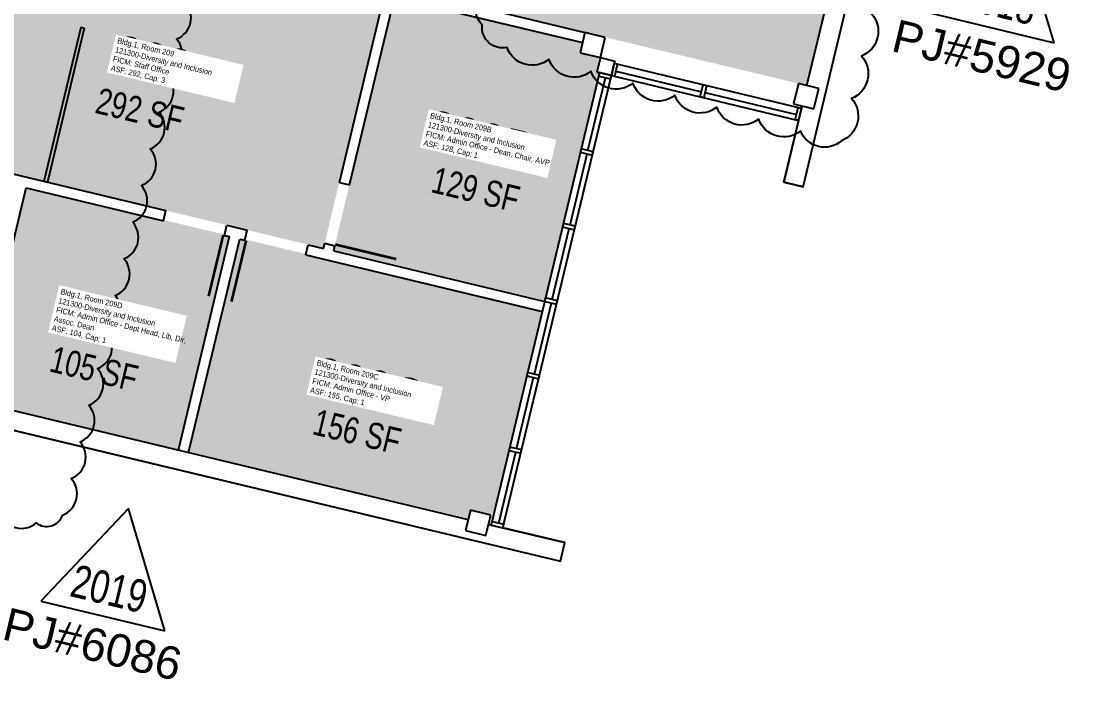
# Model space of a CAD drawing. Header units: inches. Extents: x 69220657 to 69223180, y 27675030 to 27677662.
# Drawn here: x 69221818 to 69222425, y 27675030 to 27675408 of the extents above; entities that cross this region are included whole.
import ezdxf
from ezdxf.enums import TextEntityAlignment as Align

# ---------------------------------------------------------------- set-up
doc = ezdxf.new("R2010")
doc.units = ezdxf.units.IN
doc.header["$LTSCALE"] = 100
doc.header["$MEASUREMENT"] = 0
doc.layers.get('0').update_dxf_attribs({"linetype": 'CONTINUOUS'})
for name, color, linetype in [('A-DOOR', 2, 'CONTINUOUS'), ('A-FLOR', 3, 'CONTINUOUS'), ('A-GLAZ', 1, 'CONTINUOUS'), ('A-IDEN-RNUM', 7, 'CONTINUOUS'), ('A-IDEN-SNUM', 4, 'CONTINUOUS'), ('A-IDEN-VNUM', 4, 'CONTINUOUS'), ('A-ROOF', 2, 'CONTINUOUS'), ('A-WALL', 5, 'CONTINUOUS'), ('AREA-TEXT', 3, 'CONTINUOUS'), ('Rooms-Category-Color', 7, 'CONTINUOUS'), ('Rooms-College-Color', 7, 'CONTINUOUS'), ('Rooms-Department-Color', 7, 'CONTINUOUS'), ('Rooms-Division-Color', 7, 'CONTINUOUS'), ('Rooms-Information', 7, 'CONTINUOUS')]:
    doc.layers.add(name, color=color, linetype=linetype)
doc.layers.add('A-REV', color=1, linetype='CONTINUOUS', true_color=0xff0000)
doc.styles.add('Arial', font='arial.ttf')
doc.styles.add('CP_AREA', font='arial.ttf', dxfattribs={"height": 15})
doc.styles.add('CP_ROOMSNUMBER', font='arial.ttf', dxfattribs={"height": 1})
doc.styles.add('CP_ROOMVNUMBER', font='arial.ttf', dxfattribs={"width": 0.85, "height": 0.075})

# ---------------------------------------------------------------- blocks, each defined once
blk = doc.blocks.new('ProjectRev')
at = {"transparency": 16777216}
for p, q in [((0, 0.122), (-0.1221, -0.0895)), ((0.1221, -0.0895), (0, 0.122)), ((-0.1221, -0.0895), (0.1221, -0.0895))]:
    blk.add_line(p, q, dxfattribs=at)
at = {"transparency": 16777216, "insert": (-0.1798, -0.1151), "char_height": 0.0625, "attachment_point": 1, "style": 'Arial'}
blk.add_mtext_dynamic_manual_height_columns('PJ#', width=0.24749, gutter_width=0.3125, heights=[0], dxfattribs=at)
at = {"transparency": 16777216, "style": 'Arial', "width": 0.75}
blk.add_attdef('YEAR', text='', height=0.0625, dxfattribs=at).set_placement((0, -0.0359), align=Align.MIDDLE_CENTER)
at = {"transparency": 16777216, "style": 'Arial'}
blk.add_attdef('PROJECT', text='', height=0.0625, dxfattribs=at).set_placement((-0.0276, -0.1151), align=Align.TOP_LEFT)

msp = doc.modelspace()

# ---------------------------------------------------------------- hatches: boundary and pattern name
at = {"layer": 'Rooms-Category-Color', "true_color": 0xfa9ba3}
for points in [[(69221895.39, 27675568.41), (69221965.41, 27675551.63), (69221939.55, 27675443.69), (69221912.32, 27675450.21), (69221910.92, 27675444.37), (69221943.95, 27675436.46), (69221945.35, 27675442.3), (69222026, 27675423.04), (69221991.23, 27675277.64), (69221768.11, 27675331.12), (69221803.39, 27675478.39), (69221865.99, 27675463.36), (69221864.13, 27675455.58), (69221875.8, 27675452.79), (69221878.71, 27675464.43), (69221870.93, 27675466.29)], [(69222130.56, 27675561.43), (69222304.16, 27675519.91), (69222268.58, 27675371.11), (69222094.97, 27675412.62)], [(69222031.95, 27675422.09), (69222139.9, 27675396.28), (69222138.51, 27675390.44), (69222150.18, 27675387.65), (69222148.2, 27675379.38), (69222149.66, 27675379.04), (69222118.26, 27675247.74), (69221997.18, 27675276.69)], [(69221820.72, 27675312.72), (69221937.43, 27675284.81), (69221908.12, 27675162.27), (69221811.84, 27675185.29), (69221813.12, 27675190.64), (69221801.44, 27675193.43), (69221800.17, 27675188.08), (69221791.41, 27675190.18)], [(69221943.26, 27675283.42), (69222116.87, 27675241.9), (69222088.84, 27675124.71), (69222075.71, 27675127.85), (69222074.43, 27675122.5), (69221913.96, 27675160.87)]]:
    msp.add_hatch(color=241, dxfattribs=at).paths.add_polyline_path(points)
at = {"layer": 'Rooms-College-Color', "true_color": 0x80bc67}
for points in [[(69221895.39, 27675568.41), (69221965.41, 27675551.63), (69221939.55, 27675443.69), (69221912.32, 27675450.21), (69221910.92, 27675444.37), (69221943.95, 27675436.46), (69221945.35, 27675442.3), (69222026, 27675423.04), (69221991.23, 27675277.64), (69221768.11, 27675331.12), (69221803.39, 27675478.39), (69221865.99, 27675463.36), (69221864.13, 27675455.58), (69221875.8, 27675452.79), (69221878.71, 27675464.43), (69221870.93, 27675466.29)], [(69222130.56, 27675561.43), (69222304.16, 27675519.91), (69222268.58, 27675371.11), (69222094.97, 27675412.62)], [(69222031.95, 27675422.09), (69222139.9, 27675396.28), (69222138.51, 27675390.44), (69222150.18, 27675387.65), (69222148.2, 27675379.38), (69222149.66, 27675379.04), (69222118.26, 27675247.74), (69221997.18, 27675276.69)], [(69221820.72, 27675312.72), (69221937.43, 27675284.81), (69221908.12, 27675162.27), (69221811.84, 27675185.29), (69221813.12, 27675190.64), (69221801.44, 27675193.43), (69221800.17, 27675188.08), (69221791.41, 27675190.18)], [(69221943.26, 27675283.42), (69222116.87, 27675241.9), (69222088.84, 27675124.71), (69222075.71, 27675127.85), (69222074.43, 27675122.5), (69221913.96, 27675160.87)]]:
    msp.add_hatch(color=83, dxfattribs=at).paths.add_polyline_path(points)
at = {"layer": 'Rooms-Department-Color', "true_color": 0x00bfff}
for points in [[(69221895.39, 27675568.41), (69221965.41, 27675551.63), (69221939.55, 27675443.69), (69221912.32, 27675450.21), (69221910.92, 27675444.37), (69221943.95, 27675436.46), (69221945.35, 27675442.3), (69222026, 27675423.04), (69221991.23, 27675277.64), (69221768.11, 27675331.12), (69221803.39, 27675478.39), (69221865.99, 27675463.36), (69221864.13, 27675455.58), (69221875.8, 27675452.79), (69221878.71, 27675464.43), (69221870.93, 27675466.29)], [(69222031.95, 27675422.09), (69222139.9, 27675396.28), (69222138.51, 27675390.44), (69222150.18, 27675387.65), (69222148.2, 27675379.38), (69222149.66, 27675379.04), (69222118.26, 27675247.74), (69221997.18, 27675276.69)], [(69221820.72, 27675312.72), (69221937.43, 27675284.81), (69221908.12, 27675162.27), (69221811.84, 27675185.29), (69221813.12, 27675190.64), (69221801.44, 27675193.43), (69221800.17, 27675188.08), (69221791.41, 27675190.18)], [(69221943.26, 27675283.42), (69222116.87, 27675241.9), (69222088.84, 27675124.71), (69222075.71, 27675127.85), (69222074.43, 27675122.5), (69221913.96, 27675160.87)]]:
    msp.add_hatch(color=140, dxfattribs=at).paths.add_polyline_path(points)
at = {"layer": 'Rooms-Department-Color', "true_color": 0x604aed}
msp.add_hatch(color=173, dxfattribs=at).paths.add_polyline_path([(69222130.56, 27675561.43), (69222304.16, 27675519.91), (69222268.58, 27675371.11), (69222094.97, 27675412.62)])
at = {"layer": 'Rooms-Division-Color', "true_color": 0x00bfff}
for points in [[(69221895.39, 27675568.41), (69221965.41, 27675551.63), (69221939.55, 27675443.69), (69221912.32, 27675450.21), (69221910.92, 27675444.37), (69221943.95, 27675436.46), (69221945.35, 27675442.3), (69222026, 27675423.04), (69221991.23, 27675277.64), (69221768.11, 27675331.12), (69221803.39, 27675478.39), (69221865.99, 27675463.36), (69221864.13, 27675455.58), (69221875.8, 27675452.79), (69221878.71, 27675464.43), (69221870.93, 27675466.29)], [(69222031.95, 27675422.09), (69222139.9, 27675396.28), (69222138.51, 27675390.44), (69222150.18, 27675387.65), (69222148.2, 27675379.38), (69222149.66, 27675379.04), (69222118.26, 27675247.74), (69221997.18, 27675276.69)], [(69221820.72, 27675312.72), (69221937.43, 27675284.81), (69221908.12, 27675162.27), (69221811.84, 27675185.29), (69221813.12, 27675190.64), (69221801.44, 27675193.43), (69221800.17, 27675188.08), (69221791.41, 27675190.18)], [(69221943.26, 27675283.42), (69222116.87, 27675241.9), (69222088.84, 27675124.71), (69222075.71, 27675127.85), (69222074.43, 27675122.5), (69221913.96, 27675160.87)]]:
    msp.add_hatch(color=140, dxfattribs=at).paths.add_polyline_path(points)
at = {"layer": 'Rooms-Division-Color', "true_color": 0x604aed}
msp.add_hatch(color=173, dxfattribs=at).paths.add_polyline_path([(69222130.56, 27675561.43), (69222304.16, 27675519.91), (69222268.58, 27675371.11), (69222094.97, 27675412.62)])

# ---------------------------------------------------------------- linework, layer by layer
at = {"layer": 'A-DOOR'}
for points in [[(69221997.98, 27675279.81, 1.5, 1.5, 0), (69222032.99, 27675271.43, 0, 0, 0), (69222033.16, 27675272.16, 0, 0, 0.414214), (69222004.73, 27675314.44, 0, 0, 0.414214)], [(69221933.71, 27675285.18, 1.5, 1.5, 0), (69221925.33, 27675250.17, 0, 0, 0), (69221924.6, 27675250.35, 0, 0, -0.414214), (69221899.78, 27675294.86, 0, 0, -0.414214)], [(69221946.84, 27675282.04, 1.5, 1.5, 0), (69221938.45, 27675247.03, 0, 0, 0), (69221939.18, 27675246.85, 0, 0, 0.414214), (69221981.47, 27675275.29, 0, 0, 0.414214)]]:
    msp.add_lwpolyline(points, format="xyseb", dxfattribs=at)
at = {"layer": 'A-FLOR'}
for points in [[(69221851.99, 27675404.4), (69221830.81, 27675316.01)], [(69221853.93, 27675403.94), (69221832.76, 27675315.54)], [(69221853.93, 27675403.94), (69221851.99, 27675404.4)]]:
    msp.add_lwpolyline(points, dxfattribs=at)
at = {"layer": 'A-GLAZ'}
for p, q in [((69222265.53, 27675357.88), (69222158.07, 27675383.62)), ((69222159.08, 27675379.27), (69222208.19, 27675367.5)), ((69222149.63, 27675378.45), (69222087.43, 27675118.79)), ((69222094.23, 27675117.16), (69222156.44, 27675376.82)), ((69222143.04, 27675333.75), (69222153.06, 27675375.57)), ((69222156.44, 27675376.82), (69222263.9, 27675351.07)), ((69222210.14, 27675367.04), (69222262.65, 27675354.46)), ((69222132.79, 27675290.96), (69222142.57, 27675331.81)), ((69222122.54, 27675248.17), (69222132.32, 27675289.02)), ((69222112.28, 27675205.39), (69222122.07, 27675246.23)), ((69222102.03, 27675162.6), (69222111.82, 27675203.44)), ((69222091.78, 27675119.81), (69222101.57, 27675160.65))]:
    msp.add_line(p, q, dxfattribs=at)
at = {"layer": 'A-REV'}
for points in [[(69222305.78, 27675412.37, -0.520567), (69222300.01, 27675388.01, -0.520567), (69222294.24, 27675363.65, -0.520567), (69222288.47, 27675339.29, -0.520567), (69222265.1, 27675344.95, -0.520567), (69222241.02, 27675351.81, -0.520567), (69222216.95, 27675358.68, -0.520567), (69222192.87, 27675365.54, -0.520567), (69222168.8, 27675372.4, -0.520567), (69222144.72, 27675379.26, -0.520567), (69222120.64, 27675386.12, -0.520567), (69222096.57, 27675392.98, -0.520567), (69222082.33, 27675405.72, -0.520567), (69222087.69, 27675430.18, -0.520567)], [(69221805.5, 27675125.4, 0.520567), (69221826.43, 27675120.02, 0.520567), (69221841.45, 27675124.47, 0.520567), (69221846.48, 27675145.49, 0.520567), (69221851.52, 27675166.52, 0.520567), (69221856.56, 27675187.54, 0.520567), (69221861.59, 27675208.56, 0.520567), (69221866.63, 27675229.59, 0.520567), (69221871.67, 27675250.61, 0.520567), (69221876.7, 27675271.63, 0.520567), (69221881.74, 27675292.65, 0.520567), (69221886.78, 27675313.68, 0.520567), (69221891.81, 27675334.7, 0.520567), (69221896.85, 27675355.72, 0.520567), (69221901.89, 27675376.75, 0.520567), (69221906.92, 27675397.77, 0.520567), (69221911.96, 27675418.79, 0.520567)]]:
    msp.add_lwpolyline(points, format="xyb", dxfattribs=at)
at = {"layer": 'A-ROOF'}
msp.add_lwpolyline([(69221111.16, 27677190.23), (69220694.83, 27675452.4), (69220659.33, 27675460.91), (69220656.77, 27675450.22), (69221030.21, 27675360.76), (69221032.77, 27675371.46), (69220997.27, 27675379.96), (69221059.53, 27675639.6), (69221579.76, 27675514.97), (69221517.55, 27675255.32), (69221482.06, 27675263.82), (69221479.49, 27675253.12), (69222127.17, 27675097.96), (69222129.73, 27675108.66), (69222094.23, 27675117.16), (69222156.44, 27675376.82), (69222263.9, 27675351.07), (69222255.39, 27675315.58), (69222266.58, 27675312.9), (69222421.74, 27675960.57), (69222410.56, 27675963.25), (69222402.05, 27675927.75), (69222294.59, 27675953.5), (69222420.98, 27676481.07)], dxfattribs=at)
at = {"layer": 'A-WALL'}
for p, q in [((69222266.58, 27675312.9), (69222421.74, 27675960.57)), ((69222268.67, 27675371.01), (69222331.58, 27675633.58)), ((69222000.36, 27675315.49), (69222026.1, 27675422.95)), ((69222006.19, 27675314.09), (69222031.94, 27675421.55)), ((69222031.94, 27675421.55), (69222139.88, 27675395.69)), ((69222095.09, 27675412.59), (69222141.28, 27675401.53)), ((69222141.28, 27675401.53), (69222138.48, 27675389.86)), ((69222152.95, 27675398.73), (69222141.28, 27675401.53)), ((69222150.15, 27675387.06), (69222152.95, 27675398.73)), ((69222138.48, 27675389.86), (69222150.15, 27675387.06)), ((69222150.15, 27675387.06), (69222148.17, 27675378.8)), ((69222150.15, 27675387.06), (69222158.42, 27675385.08)), ((69222156.44, 27675376.82), (69222158.07, 27675383.62)), ((69222158.07, 27675383.62), (69222156.44, 27675376.82)), ((69222158.42, 27675385.08), (69222158.07, 27675383.62)), ((69222160.01, 27675383.16), (69222158.07, 27675383.62)), ((69222158.38, 27675376.35), (69222160.01, 27675383.16)), ((69222148.17, 27675378.8), (69222149.63, 27675378.45)), ((69222149.63, 27675378.45), (69222149.17, 27675376.5)), ((69222149.17, 27675376.5), (69222155.97, 27675374.87)), ((69222149.63, 27675378.45), (69222156.44, 27675376.82)), ((69222156.44, 27675376.82), (69222149.63, 27675378.45)), ((69222155.97, 27675374.87), (69222156.44, 27675376.82)), ((69222156.44, 27675376.82), (69222158.38, 27675376.35)), ((69222207.49, 27675364.58), (69222209.13, 27675371.39)), ((69222211.07, 27675370.93), (69222209.13, 27675371.39)), ((69222211.07, 27675370.93), (69222209.44, 27675364.12)), ((69222263.81, 27675372.17), (69222261.02, 27675360.5)), ((69222275.48, 27675369.38), (69222263.81, 27675372.17)), ((69222272.69, 27675357.71), (69222275.48, 27675369.38)), ((69222209.44, 27675364.12), (69222207.49, 27675364.58)), ((69222255.39, 27675315.58), (69222265.88, 27675359.34)), ((69222261.02, 27675360.5), (69222272.69, 27675357.71)), ((69222261.95, 27675351.54), (69222263.58, 27675358.35)), ((69222265.53, 27675357.88), (69222263.58, 27675358.35)), ((69222265.53, 27675357.88), (69222263.9, 27675351.07)), ((69222263.9, 27675351.07), (69222261.95, 27675351.54)), ((69221737.94, 27675338.25), (69221900.83, 27675299.23)), ((69222139.15, 27675334.68), (69222138.68, 27675332.74)), ((69222138.68, 27675332.74), (69222145.49, 27675331.11)), ((69222145.96, 27675333.05), (69222139.15, 27675334.68)), ((69222145.49, 27675331.11), (69222145.96, 27675333.05)), ((69222000.36, 27675315.49), (69222006.19, 27675314.09)), ((69222266.58, 27675312.9), (69222255.39, 27675315.58)), ((69221791.31, 27675189.73), (69221820.66, 27675312.27)), ((69221820.66, 27675312.27), (69221899.43, 27675293.4)), ((69221899.43, 27675293.4), (69221900.83, 27675299.23)), ((69221934.44, 27675285.01), (69221935.84, 27675290.84)), ((69221935.84, 27675290.84), (69221947.51, 27675288.05)), ((69222128.9, 27675291.9), (69222128.43, 27675289.95)), ((69222128.43, 27675289.95), (69222135.24, 27675288.32)), ((69222135.7, 27675290.26), (69222128.9, 27675291.9)), ((69222135.24, 27675288.32), (69222135.7, 27675290.26)), ((69221908, 27675161.78), (69221937.36, 27675284.31)), ((69221913.84, 27675160.38), (69221943.19, 27675282.91)), ((69221934.44, 27675285.01), (69221937.36, 27675284.31)), ((69221943.19, 27675282.91), (69221946.11, 27675282.21)), ((69221946.11, 27675282.21), (69221947.51, 27675288.05)), ((69221981.12, 27675273.83), (69221982.52, 27675279.66)), ((69221982.52, 27675279.66), (69221991.27, 27675277.56)), ((69221991.27, 27675277.56), (69221991.97, 27675280.48)), ((69221991.97, 27675280.48), (69221997.8, 27675279.08)), ((69221997.11, 27675276.17), (69221997.8, 27675279.08)), ((69221997.11, 27675276.17), (69222118.18, 27675247.16)), ((69221981.12, 27675273.83), (69222116.78, 27675241.33)), ((69221479.49, 27675253.12), (69222127.17, 27675097.96)), ((69222118.18, 27675247.16), (69222118.65, 27675249.11)), ((69222118.18, 27675247.16), (69222118.65, 27675249.11)), ((69222118.18, 27675247.16), (69222124.99, 27675245.53)), ((69222125.45, 27675247.48), (69222118.65, 27675249.11)), ((69222124.99, 27675245.53), (69222125.45, 27675247.48)), ((69222108.4, 27675206.32), (69222107.93, 27675204.37)), ((69222107.93, 27675204.37), (69222114.74, 27675202.74)), ((69222115.2, 27675204.69), (69222108.4, 27675206.32)), ((69222114.74, 27675202.74), (69222115.2, 27675204.69)), ((69221811.73, 27675184.84), (69222074.3, 27675121.94)), ((69222098.14, 27675163.53), (69222097.68, 27675161.58)), ((69222097.68, 27675161.58), (69222104.49, 27675159.95)), ((69222104.95, 27675161.9), (69222098.14, 27675163.53)), ((69222104.49, 27675159.95), (69222104.95, 27675161.9)), ((69222075.58, 27675127.29), (69222072.78, 27675115.62)), ((69222087.25, 27675124.49), (69222075.58, 27675127.29)), ((69222084.45, 27675112.82), (69222087.25, 27675124.49)), ((69222085.97, 27675119.14), (69222094.23, 27675117.16)), ((69222085.97, 27675119.14), (69222094.23, 27675117.16)), ((69222085.97, 27675119.14), (69222129.73, 27675108.66)), ((69222087.89, 27675120.74), (69222087.43, 27675118.79)), ((69222094.7, 27675119.11), (69222087.89, 27675120.74)), ((69222094.23, 27675117.16), (69222094.7, 27675119.11)), ((69222072.78, 27675115.62), (69222084.45, 27675112.82)), ((69222127.17, 27675097.96), (69222129.73, 27675108.66))]:
    msp.add_line(p, q, dxfattribs=at)

# ---------------------------------------------------------------- block references
at = {"layer": 'A-REV', "xscale": 300, "yscale": 300, "zscale": 300, "rotation": 346.5276805397287}
for p, values in [((69222381.16, 27675430.28), {'YEAR': '2018', 'PROJECT': '5929'}), ((69221870.85, 27675092.63), {'YEAR': '2019', 'PROJECT': '6086'})]:
    msp.add_blockref('ProjectRev', p, dxfattribs=at).add_auto_attribs(values)

# ---------------------------------------------------------------- texts
at = {"layer": 'A-IDEN-RNUM', "style": 'CP_ROOMSNUMBER', "width": 0.85}
for s, p in [('0209-00', (69221892.26, 27675383.48)), ('0209-B0', (69222080.43, 27675338.39)), ('0209-D0', (69221867.8, 27675232.01)), ('0209-C0', (69222016.1, 27675196.48))]:
    msp.add_text(s, height=1, rotation=346.52768, dxfattribs=at).set_placement(p, align=Align.MIDDLE)
at = {"layer": 'A-IDEN-SNUM', "style": 'CP_ROOMSNUMBER', "width": 0.85}
for s, p in [('0010020900', (69221892.96, 27675384.41)), ('00100209B0', (69222081.13, 27675339.33)), ('00100209D0', (69221868.5, 27675232.94)), ('00100209C0', (69222016.8, 27675197.41))]:
    msp.add_text(s, height=1, rotation=346.52768, dxfattribs=at).set_placement(p, align=Align.MIDDLE)
at = {"layer": 'A-IDEN-VNUM', "style": 'CP_ROOMVNUMBER', "width": 0.85}
for s, p in [('209', (69221892.96, 27675384.41)), ('209B', (69222081.13, 27675339.33)), ('209D', (69221868.5, 27675232.94)), ('209C', (69222016.8, 27675197.41))]:
    msp.add_text(s, height=22.5, rotation=346.52768, dxfattribs=at).set_placement(p, align=Align.MIDDLE)
at = {"layer": 'AREA-TEXT', "style": 'CP_AREA', "width": 0.75}
for s, p in [('292 SF', (69221885.84, 27675356.87)), ('129 SF', (69222078.59, 27675311.39)), ('105 SF', (69221859.53, 27675208.52)), ('156 SF', (69222010.53, 27675172.41))]:
    msp.add_text(s, height=15, rotation=346.52768, dxfattribs=at).set_placement(p, align=Align.MIDDLE_CENTER)

# ---------------------------------------------------------------- next in the draw order: texts
at = {"layer": 'Rooms-Information', "width": 72, "attachment_point": 7, "rotation": 346.52768, "style": 'CP_ROOMVNUMBER', "bg_fill": 3, "box_fill_scale": 1.5, "bg_fill_color": 256, "bg_fill_true_color": 13158600, "bg_fill_transparency": 0}
for s, insert, char_height in [('Bldg.1, Room 209^M^J121300-Diversity and Inclusion^M^JFICM: Staff Office^M^JASF: 292, Cap: 3', (69221868.7, 27675378.8), 3.2143), ('Bldg.1, Room 209B^M^J121300-Diversity and Inclusion^M^JFICM: Admin Office - Dean, Chair, AVP^M^JASF: 128, Cap: 1', (69222048.21, 27675335.8), 3.21429), ('Bldg.1, Room 209D^M^J121300-Diversity and Inclusion^M^JFICM: Admin Office - Dept Head, Lib, Dir, Assoc. Dean^M^JASF: 104, Cap: 1', (69221834.85, 27675229.58), 3.21429), ('Bldg.1, Room 209C^M^J121300-Diversity and Inclusion^M^JFICM: Admin Office - VP^M^JASF: 155, Cap: 1', (69221983.12, 27675193.91), 3.2143)]:
    msp.add_mtext(s, dxfattribs=dict(at, insert=insert, char_height=char_height))

doc.saveas('drawing.dxf')
